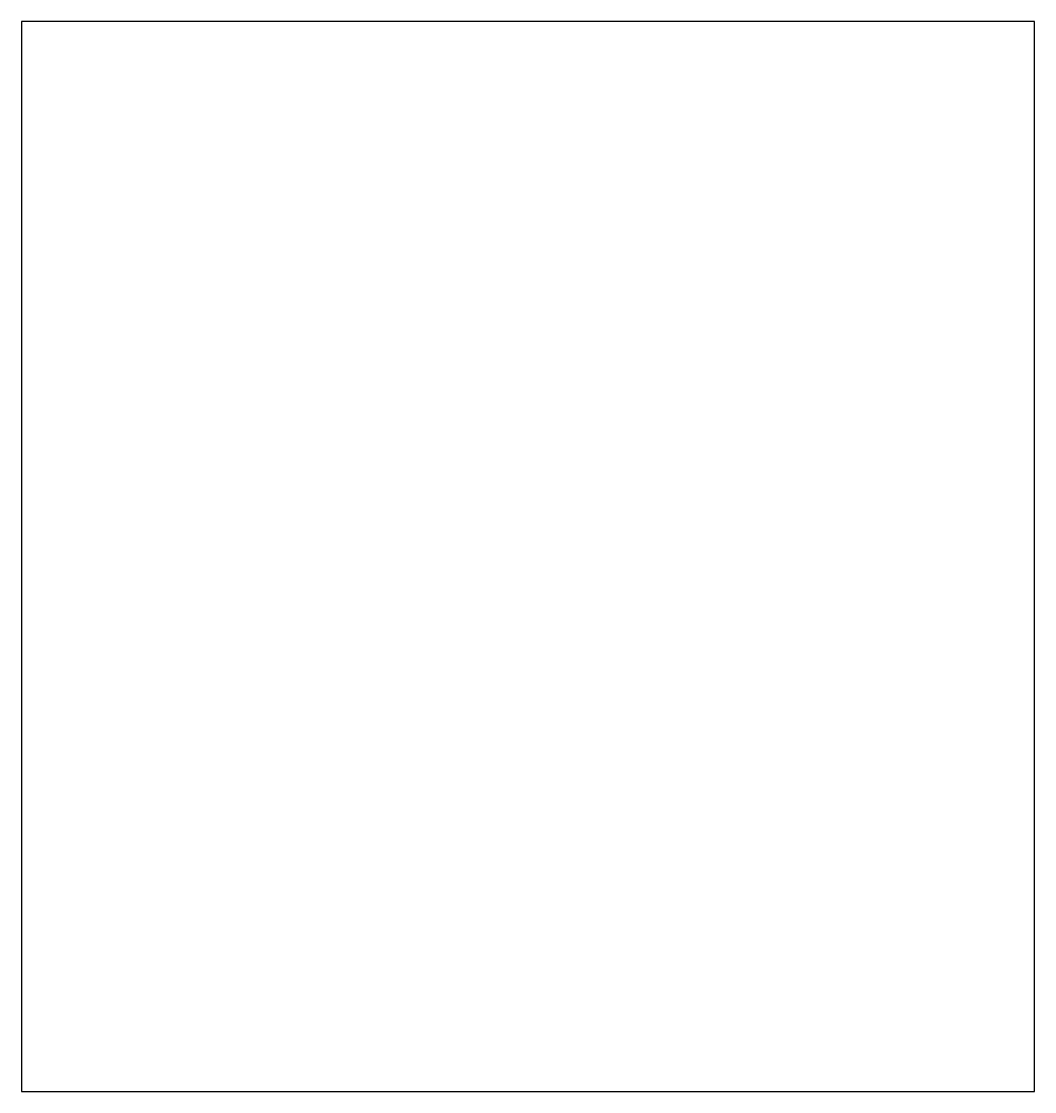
# Model space of a CAD drawing. Header units: millimetres. Extents: x 0 to 347, y 0 to 367.
import ezdxf

# ---------------------------------------------------------------- set-up
doc = ezdxf.new("R2010")
doc.units = ezdxf.units.MM
doc.layers.add('OUTLINE', color=7, linetype='Continuous')

msp = doc.modelspace()

# ---------------------------------------------------------------- linework, layer by layer
at = {"layer": 'OUTLINE'}
msp.add_lwpolyline([(0, 0), (347, 0), (347, 366.667), (0, 366.667)], close=True, dxfattribs=at)

doc.saveas('drawing.dxf')
